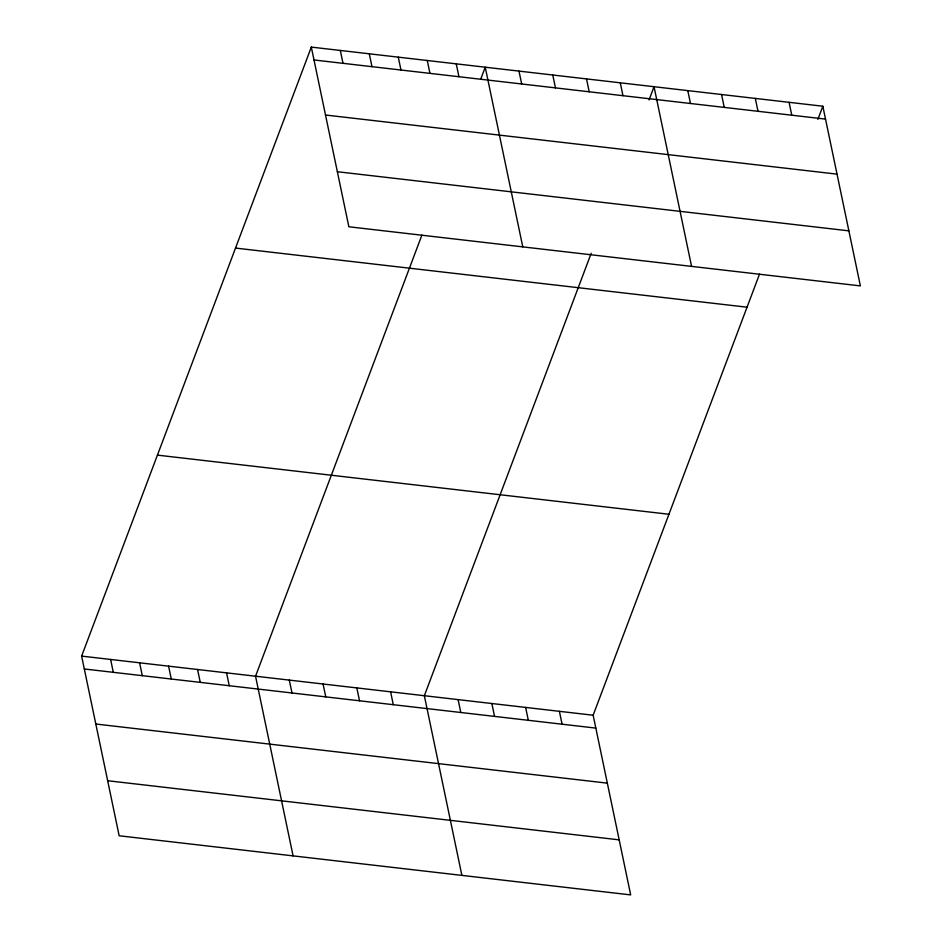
<?xml version="1.0" encoding="UTF-8"?>
<svg xmlns="http://www.w3.org/2000/svg" width="942" height="942" viewBox="0 0 942 942"><rect width="100%" height="100%" fill="white"/><g stroke="black" fill="none" stroke-linecap="round" stroke-linejoin="round"><path stroke-width="1.41" d="M759.511 274.146L593.142 715.225L630.681 894.9L119.163 835.778L81.624 656.103L311.319 47.1L822.837 106.222L860.376 285.897L348.858 226.775L311.319 47.1M421.898 235.123L255.541 676.203L293.08 855.878M480.75 79.104L485.236 67.2L522.775 246.875M591.199 253.304L424.347 695.714L461.886 875.389M649.05 99.934L654.031 86.711L691.569 266.386M817.844 119.446L822.837 106.222M314.004 59.97L825.522 119.104M325.508 115.018L837.026 174.14M337.354 171.727L848.872 230.849M235.524 248.076L747.041 307.198M157.432 455.127L668.95 514.261M81.624 656.103L593.142 715.225M84.321 668.973L595.839 728.107M95.813 724.021L607.331 783.143M107.659 780.73L619.177 839.852M789.078 102.325L791.763 115.195M755.319 98.415L758.004 111.297M721.56 94.518L724.245 107.388M687.801 90.62L690.486 103.49M620.272 82.814L622.968 95.684M586.513 78.904L589.209 91.786M552.754 75.007L555.45 87.877M518.995 71.109L521.68 83.979M456.246 63.856L458.942 76.726M427.268 60.5L429.952 73.382M559.383 711.328L562.08 724.198M398.278 57.156L400.962 70.026M525.624 707.418L528.321 720.3M369.288 53.8L371.984 66.67M491.865 703.521L494.55 716.391M340.309 50.456L342.994 63.326M458.106 699.623L460.791 712.493M390.589 691.817L393.273 704.687M356.83 687.907L359.514 700.789M323.059 684.01L325.755 696.88M289.3 680.112L291.996 692.982M226.563 672.859L229.247 685.729M197.573 669.503L200.257 682.385M168.583 666.159L171.279 679.029M139.604 662.803L142.289 675.685M110.614 659.459L113.299 672.329"/></g></svg>
